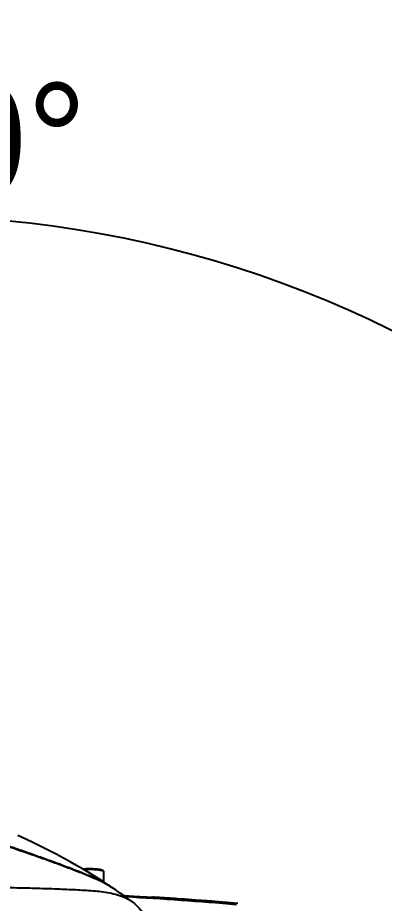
# Model space of a CAD drawing. Header units: millimetres. Extents: x 4086 to 8300, y 123 to 1549.
# Drawn here: x 7734.7 to 7757.4, y 666.2 to 721.1 of the extents above; entities that cross this region are included whole.
import ezdxf

# ---------------------------------------------------------------- set-up
doc = ezdxf.new("R2010")
doc.units = ezdxf.units.MM
for name, color, linetype in [('外形图', 7, 'Continuous'), ('尺寸标注', 7, 'Continuous'), ('运动范围', 7, 'Continuous')]:
    doc.layers.add(name, color=color, linetype=linetype)
doc.styles.add('思源黑', font='SourceHanSansCN-Normal.ttf')
doc.dimstyles.new('尺寸标注_1_4比例', dxfattribs={"dimtxt": 7, "dimasz": 6, "dimexe": 2, "dimexo": 1.5, "dimgap": 1, "dimtad": 1, "dimdec": 1, "dimlfac": 4, "dimdsep": 46, "dimtxsty": '思源黑', "dimcen": 0.09, "dimadec": 0, "dimazin": 0, "dimtp": 0.01, "dimtm": 0.01, "dimtfac": 1, "dimtdec": 1, "dimtofl": 0, "dimtmove": 0, "dimatfit": 3, "dimfxl": 1, "dimtolj": 1, "dimarcsym": 0})

# ---------------------------------------------------------------- blocks, each defined once
blk = doc.blocks.new('*D993')
at = {"layer": 'Defpoints', "color": 0}
for p in [(7690.62, 697.68), (7952.412, 680.804), (7645.229, 641.211), (7664.809, 641.211), (7727.758, 641.211)]:
    blk.add_point(p, dxfattribs=at)
at = {"layer": '尺寸标注', "color": 0, "lineweight": -2}
blk.add_arc((7727.758, 641.211), 67.588, 15.08339, 174.91199, dxfattribs=at)
at = {"layer": '尺寸标注', "color": 0}
for points in [[(7792.042, 658.581), (7793.994, 659.016), (7794.32, 652.942)], [(7659.438, 647.249), (7661.436, 647.16), (7660.171, 641.211)]]:
    blk.add_solid(points, dxfattribs=at)
at = {"layer": '尺寸标注', "color": 0, "insert": (7727.758, 713.509), "char_height": 7, "attachment_point": 5, "style": '思源黑'}
blk.add_mtext('\\A1;-\\A1;170%%d', dxfattribs=at)

msp = doc.modelspace()

# ---------------------------------------------------------------- linework, layer by layer
at = {"layer": '外形图'}
for p, q in [((7740.0253, 668.1935), (7740.0253, 667.5467)), ((7740.3583, 667.3303), (7740.3586, 667.3301)), ((7740.3586, 667.3301), (7740.3592, 667.3297)), ((7740.3832, 667.3136), (7740.3586, 667.3301)), ((7742.4435, 666.6023), (7741.9043, 666.6343)), ((7742.5202, 666.5979), (7742.4435, 666.6023)), ((7742.5959, 666.5937), (7742.5202, 666.5979)), ((7742.6776, 666.5894), (7742.5959, 666.5937)), ((7742.7467, 666.586), (7742.6776, 666.5894)), ((7742.8123, 666.583), (7742.7467, 666.586)), ((7742.8724, 666.5805), (7742.8123, 666.583)), ((7742.9203, 666.5786), (7742.8724, 666.5805)), ((7742.9581, 666.5773), (7742.9203, 666.5786)), ((7742.9924, 666.5763), (7742.9581, 666.5773)), ((7743.017, 666.5757), (7742.9924, 666.5763)), ((7743.0344, 666.5754), (7743.017, 666.5757)), ((7743.05, 666.5751), (7743.0344, 666.5754)), ((7743.0571, 666.5751), (7743.05, 666.5751)), ((7743.0667, 666.575), (7743.0571, 666.5751)), ((7743.0751, 666.575), (7743.0667, 666.575)), ((7743.0823, 666.575), (7743.0751, 666.575)), ((7743.0863, 666.5751), (7743.0823, 666.575)), ((7743.0896, 666.5751), (7743.0863, 666.5751)), ((7743.0923, 666.5752), (7743.0896, 666.5751)), ((7743.0945, 666.5752), (7743.0923, 666.5752)), ((7743.0962, 666.5753), (7743.0945, 666.5752)), ((7743.0975, 666.5753), (7743.0962, 666.5753)), ((7743.0984, 666.5753), (7743.0975, 666.5753)), ((7743.099, 666.5754), (7743.0984, 666.5753)), ((7743.0992, 666.5754), (7743.099, 666.5754)), ((7743.163, 666.5936), (7743.1461, 666.5778)), ((7743.163, 666.5936), (7743.1634, 666.5937)), ((7743.163, 666.5937), (7743.1634, 666.5937))]:
    msp.add_line(p, q, dxfattribs=at)
for points in [[(7740.3586, 667.3301), (7740.0504, 667.5308), (7739.7289, 667.735), (7739.3998, 667.939), (7739.0612, 668.1441), (7738.7106, 668.3516), (7738.3449, 668.5632), (7737.9605, 668.7803), (7737.5459, 669.0086), (7737.0785, 669.2588), (7736.596, 669.509), (7736.1355, 669.7405), (7735.6829, 669.9614), (7735.2112, 670.185), (7734.7016, 670.4196)], [(7740.5028, 667.226), (7740.4507, 667.2661), (7740.3832, 667.3136)], [(7741.8358, 666.2858), (7741.5742, 666.4801), (7741.2991, 666.6789), (7741.0199, 666.8757), (7740.7362, 667.0705), (7740.5403, 667.2024)], [(7741.9043, 666.6343), (7741.4127, 666.6624), (7741.3145, 666.6679)], [(7748.3361, 666.2096), (7747.8658, 666.2491), (7747.3954, 666.2878), (7746.925, 666.3254), (7746.4546, 666.3622), (7745.9842, 666.3981), (7745.5139, 666.433), (7745.0435, 666.467), (7744.5733, 666.5001), (7744.103, 666.5322), (7743.6328, 666.5634), (7743.1634, 666.5937)]]:
    msp.add_lwpolyline(points, dxfattribs=at)
for centre, radius, start, end in [((7739.0864, 665.0237), 2.6193, 56.283, 57.22908), ((7727.8531, 425.461), 241.5821, 86.548885, 86.804607), ((7727.8085, 424.7559), 242.2425, 85.157321, 86.786936), ((7743.1471, 666.3442), 0.25, 86.36726, 112.54271), ((7743.147, 666.3443), 0.2498, 86.32863, 112.40891), ((7743.1301, 666.3284), 0.2499, 86.3343, 98.81177), ((7727.8094, 424.7795), 242.3011, 85.140327, 86.366974)]:
    msp.add_arc(centre, radius, start, end, dxfattribs=at)
for points, knots in [([(7734.1826, 669.7655), (7734.4702, 669.6665), (7735.0413, 669.4683), (7735.8906, 669.1685), (7736.7255, 668.868), (7737.5424, 668.5672), (7738.3326, 668.2669), (7738.9664, 668.0116), (7739.4456, 667.8036), (7739.7782, 667.65), (7740.0828, 667.4966), (7740.2719, 667.3872), (7740.3583, 667.3303)], [0, 0, 0, 0, 0.1372888, 0.272854, 0.4064825, 0.5377902, 0.6657331, 0.7880152, 0.8461097, 0.9015275, 0.9533306, 1, 1, 1, 1]), ([(7740.5042, 667.2261), (7740.4144, 667.2839), (7740.2193, 667.3953), (7739.9064, 667.5526), (7739.5651, 667.7095), (7739.0733, 667.9212), (7738.4241, 668.1809), (7737.6164, 668.4875), (7736.7824, 668.7939), (7735.6381, 669.2045), (7734.7705, 669.5071), (7734.1873, 669.7075)], [0, 0, 0, 0, 0.0471316, 0.0990773, 0.1546081, 0.2129116, 0.3354745, 0.4632608, 0.5943243, 0.7277311, 1, 1, 1, 1]), ([(7740.0253, 668.1935), (7740.0253, 668.1994), (7740.0229, 668.2113), (7740.0104, 668.2315), (7739.9845, 668.2508), (7739.945, 668.2685), (7739.8946, 668.2844), (7739.8329, 668.2989), (7739.7603, 668.3119), (7739.6777, 668.3234), (7739.5517, 668.3368), (7739.3801, 668.348), (7739.1655, 668.3529), (7738.9498, 668.3492), (7738.8075, 668.3408), (7738.7388, 668.3349)], [0, 0, 0, 0, 0.013507, 0.0264673, 0.0528697, 0.0846518, 0.1241633, 0.1718954, 0.2275742, 0.2905428, 0.3599074, 0.5134508, 0.6784666, 0.8442412, 1, 1, 1, 1]), ([(7738.7695, 668.3167), (7738.9121, 668.3275), (7739.1277, 668.3334), (7739.4099, 668.3256), (7739.5788, 668.3139), (7739.7022, 668.3001), (7739.7827, 668.2886), (7739.8532, 668.2755), (7739.9123, 668.2615), (7739.9603, 668.246), (7739.9987, 668.2292), (7740.0253, 668.2082), (7740.0253, 668.1935)], [0, 0, 0, 0, 0.3343117, 0.5033249, 0.6595734, 0.7298778, 0.7935205, 0.8495716, 0.8972624, 0.9360375, 0.9656677, 1, 1, 1, 1]), ([(7732.5877, 667.2191), (7732.8218, 667.2169), (7733.2842, 667.2112), (7733.9696, 667.199), (7734.6381, 667.1857), (7735.2898, 667.172), (7735.9241, 667.1567), (7736.7341, 667.1324), (7737.52, 667.1011), (7738.2821, 667.0659), (7738.8283, 667.0374), (7739.3599, 667.0024), (7739.8788, 666.9531), (7740.3875, 666.8768), (7740.8034, 666.777), (7741.1288, 666.667), (7741.371, 666.5659), (7741.6098, 666.442), (7741.7618, 666.3415), (7741.8358, 666.2858)], [0, 0, 0, 0, 0.0748271, 0.1478063, 0.2190562, 0.2885209, 0.3561269, 0.4218468, 0.5475219, 0.6074773, 0.6656687, 0.7223244, 0.7777079, 0.8322234, 0.8866175, 0.9141023, 0.9419443, 0.9703913, 1, 1, 1, 1]), ([(7743.1461, 666.5778), (7743.1459, 666.5776), (7743.1453, 666.5773), (7743.1441, 666.5769), (7743.1425, 666.5766), (7743.1396, 666.5761), (7743.1348, 666.5756), (7743.1277, 666.5751), (7743.119, 666.5748), (7743.1086, 666.5745), (7743.0965, 666.5744), (7743.0828, 666.5744), (7743.0674, 666.5745), (7743.0439, 666.5748), (7743.0107, 666.5755), (7742.9668, 666.5768), (7742.9175, 666.5785), (7742.8633, 666.5807), (7742.8049, 666.5832), (7742.7426, 666.5861), (7742.6771, 666.5893), (7742.609, 666.5929), (7742.5149, 666.598), (7742.4435, 666.6022), (7742.3956, 666.6051)], [0, 0, 0, 0, 0.0010921, 0.0026994, 0.0048554, 0.0075714, 0.0146956, 0.0240782, 0.0357105, 0.049582, 0.0656764, 0.0839607, 0.1043824, 0.12689, 0.1779495, 0.2366887, 0.3025273, 0.3748294, 0.4529522, 0.536161, 0.6236641, 0.7146625, 0.808306, 1, 1, 1, 1]), ([(7741.8358, 666.2858), (7741.9865, 666.1725), (7742.2036, 665.9631), (7742.4528, 665.616), (7742.5644, 665.4047), (7742.6174, 665.2877)], [0, 0, 0, 0, 0.4419526, 0.6987056, 1, 1, 1, 1])]:
    msp.add_open_spline(points, degree=3, knots=knots, dxfattribs=at)
at = {"layer": '运动范围'}
msp.add_arc((7727.9003, 641.2169), 227.975, 10, 349.993572, dxfattribs=at)

# ---------------------------------------------------------------- dimensions: what is measured, and where the dimension line sits
at = {"layer": '尺寸标注'}
dim = msp.add_angular_dim_2l(base=(7690.6199, 697.6803), line1=((7645.2287, 641.2105), (7664.8089, 641.2105)), line2=((7727.7585, 641.2105), (7952.4119, 680.8043)), text='\\A1;-<>', dimstyle='尺寸标注_1_4比例', dxfattribs=at)
dim.commit()
dim.dimension.update_dxf_attribs({"geometry": '*D993', "text_midpoint": (7727.7585, 708.7983), "dimtype": 162})

doc.saveas('drawing.dxf')
